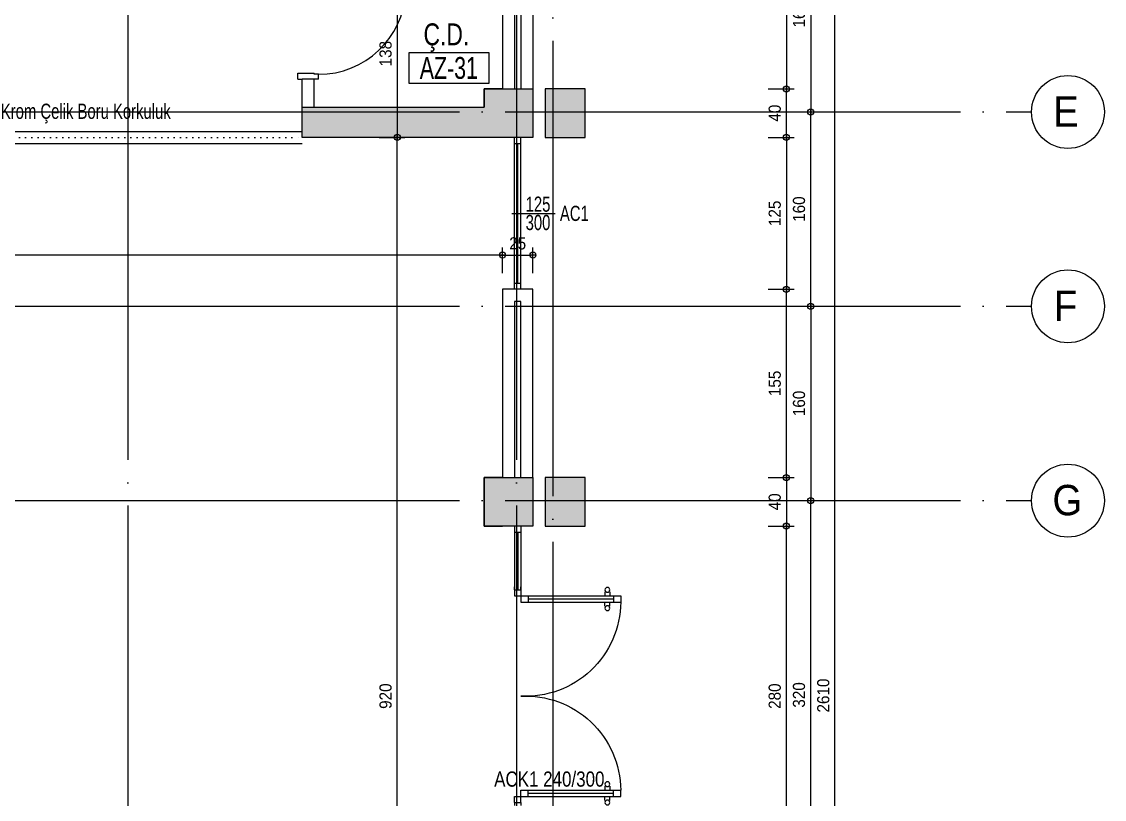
# Model space of a CAD drawing. Extents: x 460786 to 545292, y 30998 to 41694.
# Drawn here: x 467702 to 468594, y 39442 to 40082 of the extents above; entities that cross this region are included whole.
import ezdxf
from ezdxf.enums import TextEntityAlignment as Align

# ---------------------------------------------------------------- set-up
doc = ezdxf.new("R2010")
doc.units = 0
doc.header["$LTSCALE"] = 50
doc.header["$MEASUREMENT"] = 0
doc.header["$PDMODE"] = 35
doc.linetypes.add('DASHDOT', pattern=[5.5, 5, -0.25, 0, -0.25])
doc.linetypes.add('DASHED', pattern=[0.1, 0, -0.1])
doc.layers.get('0').update_dxf_attribs({"linetype": 'CONTINUOUS'})
doc.layers.get('Defpoints').update_dxf_attribs({"linetype": 'CONTINUOUS'})
for name, color, linetype in [('A-Aks Balonu', 2, 'CONTINUOUS'), ('A-Aks Dikey', 12, 'DASHDOT'), ('A-Aks Yatay', 12, 'DASHDOT'), ('A-Betonarme', 6, 'CONTINUOUS'), ('A-Cam', 160, 'CONTINUOUS'), ('A-Dash', 9, 'DASHED'), ('A-Duvar', 7, 'CONTINUOUS'), ('A-Gör 2', 40, 'CONTINUOUS'), ('A-Kapı', 2, 'CONTINUOUS'), ('A-mahal adi', 1, 'CONTINUOUS'), ('A-mahal no', 4, 'CONTINUOUS'), ('A-Olcu  IC Yatay', 8, 'CONTINUOUS'), ('A-Olcu DIS Dikey', 8, 'CONTINUOUS'), ('A-Olcu Ic Dikey', 8, 'CONTINUOUS'), ('A-Poz-Kapı', 4, 'CONTINUOUS'), ('A-Poz-Pen', 4, 'CONTINUOUS'), ('A-Tarama 1', 9, 'CONTINUOUS'), ('A-Yazı 2', 205, 'CONTINUOUS')]:
    doc.layers.add(name, color=color, linetype=linetype)
doc.styles.add('blkan', font='arial.ttf', dxfattribs={"width": 0.9, "height": 12.5})
doc.styles.get("Standard").update_dxf_attribs({"font": 'arial.ttf', "width": 0.9})
doc.dimstyles.new('EXIT', dxfattribs={"dimscale": 50, "dimtxt": 0.23, "dimasz": 0.03, "dimexe": 0.125, "dimexo": 0.5, "dimgap": 0.09, "dimtad": 1, "dimzin": 1, "dimdsep": 46, "dimtxsty": 'Standard', "dimblk": 'TICK', "dimcen": 0.2, "dimadec": 0, "dimazin": 0, "dimtfac": 1, "dimtix": 1, "dimtofl": 0, "dimtmove": 2, "dimatfit": 3, "dimldrblk": 'TICK', "dimfxl": 1, "dimtolj": 1, "dimtzin": 1, "dimarcsym": 0})

# ---------------------------------------------------------------- blocks, each defined once
blk = doc.blocks.new('kapı CK 180p')
at = {"ltscale": 20}
for p, q in [((10, 82.4), (15, 82.4)), ((10, 0), (10, 82.4)), ((15, 0), (15, 82.4)), ((175, 82.4), (170, 82.4)), ((170, 0), (170, 82.4)), ((175, 0), (175, 82.4)), ((10, 76.4), (15, 76.4)), ((12.5, 6), (12.5, 76.4)), ((175, 76.4), (170, 76.4)), ((172.5, 6), (172.5, 76.4)), ((5, 0), (10, 0)), ((5, -5), (5, 0)), ((10, 6), (15, 6)), ((10, 0), (15, 0)), ((10, -5), (10, 0)), ((175, 6), (170, 6)), ((175, 0), (170, 0)), ((5, -5), (10, -5)), ((175, -5), (175, 0)), ((180, 0), (175, 0)), ((180, -5), (175, -5)), ((180, -5), (180, 0))]:
    blk.add_line(p, q, dxfattribs=at)
for p, q in [((6.55, 73.4), (9.4, 73.4)), ((18.45, 73.4), (15.6, 73.4)), ((166.55, 73.4), (169.4, 73.4)), ((178.45, 73.4), (175.6, 73.4)), ((6.55, 69.4), (9.4, 69.4)), ((18.45, 69.4), (15.6, 69.4)), ((166.55, 69.4), (169.4, 69.4)), ((178.45, 69.4), (175.6, 69.4)), ((5, 0), (2.5, 0)), ((5, -5), (2.5, -5)), ((180, 0), (182.5, 0)), ((180, -5), (182.5, -5))]:
    blk.add_line(p, q)
for centre in [(5, 71.4), (20, 71.4), (165, 71.4), (180, 71.4)]:
    blk.add_circle(centre, 2)
for centre, start, end in [((14.33, 4.12), 356.98619, 89.506), ((170.67, 4.12), 90.494, 183.01381)]:
    blk.add_arc(centre, 78.28, start, end)
at = {"layer": 'A-Poz-Kapı', "width": 0.8}
blk.add_attdef('POZNO', (33.25, -3.69), '', height=12.5, rotation=90, dxfattribs=at)
blk = doc.blocks.new('poz-pk1')
blk.add_line((24.33, 28.66), (24.33, -5.74))
at = {"width": 0.7}
for p in [(17.04, 9.96), (31.55, 9.96)]:
    blk.add_attdef('YAZı', text='', height=12, rotation=90, dxfattribs=at).set_placement(p, align=Align.MIDDLE_CENTER)
blk.add_attdef('POZ', text='', height=12, dxfattribs=at).set_placement((24.33, -14.42), align=Align.MIDDLE_CENTER)
blk = doc.blocks.new('kapı L 80p 10')
at = {"ltscale": 20}
for p, q in [((3.2, 71.38), (4, 71.38)), ((3.2, 71.38), (3.2, 66.38)), ((4, 75.38), (8.2, 75.38)), ((4, 3.5), (4, 75.38)), ((8.2, 3.5), (8.2, 75.38)), ((9, 71.38), (8.2, 71.38)), ((9, 71.38), (9, 66.38)), ((-2.45, 65.88), (-2.45, 57.88)), ((-0.45, 65.88), (-0.45, 57.88)), ((1.55, 69.88), (3.2, 69.88)), ((1.55, 67.88), (3.2, 67.88)), ((3.2, 66.38), (4, 66.38)), ((3.2, 66.38), (4, 66.38)), ((4, 70.17), (8.2, 70.17)), ((9, 66.38), (8.2, 66.38)), ((10.65, 69.88), (9, 69.88)), ((10.65, 67.88), (9, 67.88)), ((12.65, 65.88), (12.65, 57.88)), ((14.65, 65.88), (14.65, 57.88)), ((-2.45, 57.88), (-0.45, 57.88)), ((14.65, 57.88), (12.65, 57.88)), ((0, 3.5), (4, 3.5)), ((0, 3.5), (0, 0)), ((4, 8.71), (8.2, 8.71)), ((4, 3.5), (8.2, 3.5)), ((4, 3.5), (4, 0)), ((80, 3.5), (76, 3.5)), ((76, 3.5), (76, 0)), ((80, 3.5), (80, 0)), ((4, 0), (5, 0)), ((5, -13.5), (5, 0)), ((75, -13.5), (75, 0)), ((76, 0), (75, 0)), ((0, -13.5), (0, -10)), ((0, -13.5), (5, -13.5)), ((80, -13.5), (75, -13.5)), ((80, -13.5), (80, -10))]:
    blk.add_line(p, q, dxfattribs=at)
blk.add_arc((4, 3.5), 72, 360, 86.65585)
for centre, radius, start, end in [((1.55, 65.88), 4, 90, 180), ((1.55, 65.88), 2, 90, 180), ((10.65, 65.88), 4, 0, 90), ((10.65, 65.88), 2, 0, 90)]:
    blk.add_arc(centre, radius, start, end, dxfattribs=at)
at = {"layer": 'A-Poz-Kapı', "width": 0.8}
blk.add_attdef('POZNO', (30.17, -9.96), '', height=12.5, rotation=90, dxfattribs=at)
blk = doc.blocks.new('mahal adı')
at = {"layer": 'A-mahal no'}
blk.add_lwpolyline([(-75.6, -73.4), (89.9, -73.4), (89.9, -10.9), (-75.6, -10.9)], close=True, dxfattribs=at)
at = {"layer": 'A-mahal adi', "width": 0.75}
for p in [(2.1, 88.8), (2.1, 27)]:
    blk.add_attdef('MAHALADI', text='', height=45, dxfattribs=at).set_placement(p, align=Align.MIDDLE_CENTER)
at = {"layer": 'A-mahal no', "width": 0.7}
blk.add_attdef('MAHALNO', text='', height=45, dxfattribs=at).set_placement((7.1, -42.1), align=Align.MIDDLE_CENTER)
blk = doc.blocks.new('aks')
blk.add_circle((-0.8, 38.6), 60)
at = {"width": 0.9}
blk.add_attdef('AKSNO', text='', height=50, dxfattribs=at).set_placement((-0.8, 38.6), align=Align.MIDDLE_CENTER)
blk = doc.blocks.new('TICK', base_point=(53.7, 38.06))
blk.add_line((55.37, 38.06), (52.04, 38.06))
blk.add_circle((53.7, 38.06), 1.67)
blk = doc.blocks.new('*D179')
at = {"layer": 'A-Olcu DIS Dikey', "color": 0, "lineweight": -2, "transparency": 16777216}
for p, q in [((468317.03, 40026.5), (468338.28, 40026.5)), ((468332.03, 39988), (468332.03, 40025)), ((468317.03, 39986.5), (468338.28, 39986.5))]:
    blk.add_line(p, q, dxfattribs=at)
at = {"layer": 'Defpoints', "color": 0, "transparency": 16777216}
for p in [(468292.03, 40026.5), (468332.03, 40026.5), (468292.03, 39986.5)]:
    blk.add_point(p, dxfattribs=at)
at = {"layer": 'A-Olcu DIS Dikey', "color": 0, "lineweight": -2, "transparency": 16777216, "xscale": 1.5, "yscale": 1.5, "zscale": 1.5}
for p, rotation in [((468332.03, 40026.5), 90), ((468332.03, 39986.5), 270)]:
    blk.add_blockref('TICK', p, dxfattribs=dict(at, rotation=rotation))
at = {"layer": 'A-Olcu DIS Dikey', "color": 0, "transparency": 16777216, "insert": (468322.43, 40006.5), "char_height": 10, "attachment_point": 5, "rotation": 90}
blk.add_mtext('\\A1;40', dxfattribs=at)
blk = doc.blocks.new('*D192')
at = {"layer": 'A-Olcu DIS Dikey', "color": 0, "lineweight": -2, "transparency": 16777216}
for p, q in [((468337.03, 39687.5), (468358.28, 39687.5)), ((468352.03, 39369), (468352.03, 39686)), ((468337.03, 39367.5), (468358.28, 39367.5))]:
    blk.add_line(p, q, dxfattribs=at)
at = {"layer": 'Defpoints', "color": 0, "transparency": 16777216}
for p in [(468312.03, 39687.5), (468352.03, 39687.5), (468312.03, 39367.5)]:
    blk.add_point(p, dxfattribs=at)
at = {"layer": 'A-Olcu DIS Dikey', "color": 0, "lineweight": -2, "transparency": 16777216, "xscale": 1.5, "yscale": 1.5, "zscale": 1.5}
for p, rotation in [((468352.03, 39687.5), 90), ((468352.03, 39367.5), 270)]:
    blk.add_blockref('TICK', p, dxfattribs=dict(at, rotation=rotation))
at = {"layer": 'A-Olcu DIS Dikey', "color": 0, "transparency": 16777216, "insert": (468342.42, 39527.5), "char_height": 10, "attachment_point": 5, "rotation": 90}
blk.add_mtext('\\A1;320', dxfattribs=at)
blk = doc.blocks.new('*D193')
at = {"layer": 'A-Olcu DIS Dikey', "color": 0, "lineweight": -2, "transparency": 16777216}
for p, q in [((468337.03, 39847.5), (468358.28, 39847.5)), ((468352.03, 39846), (468352.03, 39689)), ((468337.03, 39687.5), (468358.28, 39687.5))]:
    blk.add_line(p, q, dxfattribs=at)
at = {"layer": 'Defpoints', "color": 0, "transparency": 16777216}
for p in [(468312.03, 39847.5), (468312.03, 39687.5), (468352.03, 39687.5)]:
    blk.add_point(p, dxfattribs=at)
at = {"layer": 'A-Olcu DIS Dikey', "color": 0, "lineweight": -2, "transparency": 16777216, "xscale": 1.5, "yscale": 1.5, "zscale": 1.5}
for p, rotation in [((468352.03, 39847.5), 90), ((468352.03, 39687.5), 270)]:
    blk.add_blockref('TICK', p, dxfattribs=dict(at, rotation=rotation))
at = {"layer": 'A-Olcu DIS Dikey', "color": 0, "transparency": 16777216, "insert": (468342.43, 39767.5), "char_height": 10, "attachment_point": 5, "rotation": 90}
blk.add_mtext('\\A1;160', dxfattribs=at)
blk = doc.blocks.new('*D194')
at = {"layer": 'A-Olcu DIS Dikey', "color": 0, "lineweight": -2, "transparency": 16777216}
for p, q in [((468337.03, 40007.5), (468358.28, 40007.5)), ((468352.03, 39849), (468352.03, 40006)), ((468337.03, 39847.5), (468358.28, 39847.5))]:
    blk.add_line(p, q, dxfattribs=at)
at = {"layer": 'Defpoints', "color": 0, "transparency": 16777216}
for p in [(468312.03, 40007.5), (468352.03, 40007.5), (468312.03, 39847.5)]:
    blk.add_point(p, dxfattribs=at)
at = {"layer": 'A-Olcu DIS Dikey', "color": 0, "lineweight": -2, "transparency": 16777216, "xscale": 1.5, "yscale": 1.5, "zscale": 1.5}
for p, rotation in [((468352.03, 40007.5), 90), ((468352.03, 39847.5), 270)]:
    blk.add_blockref('TICK', p, dxfattribs=dict(at, rotation=rotation))
at = {"layer": 'A-Olcu DIS Dikey', "color": 0, "transparency": 16777216, "insert": (468342.43, 39927.5), "char_height": 10, "attachment_point": 5, "rotation": 90}
blk.add_mtext('\\A1;160', dxfattribs=at)
blk = doc.blocks.new('*D195')
at = {"layer": 'A-Olcu DIS Dikey', "color": 0, "lineweight": -2, "transparency": 16777216}
for p, q in [((468337.03, 40167.5), (468358.28, 40167.5)), ((468352.03, 40166), (468352.03, 40009)), ((468337.03, 40007.5), (468358.28, 40007.5))]:
    blk.add_line(p, q, dxfattribs=at)
at = {"layer": 'Defpoints', "color": 0, "transparency": 16777216}
for p in [(468312.03, 40167.5), (468312.03, 40007.5), (468352.03, 40007.5)]:
    blk.add_point(p, dxfattribs=at)
at = {"layer": 'A-Olcu DIS Dikey', "color": 0, "lineweight": -2, "transparency": 16777216, "xscale": 1.5, "yscale": 1.5, "zscale": 1.5}
for p, rotation in [((468352.03, 40167.5), 90), ((468352.03, 40007.5), 270)]:
    blk.add_blockref('TICK', p, dxfattribs=dict(at, rotation=rotation))
at = {"layer": 'A-Olcu DIS Dikey', "color": 0, "transparency": 16777216, "insert": (468342.43, 40087.5), "char_height": 10, "attachment_point": 5, "rotation": 90}
blk.add_mtext('\\A1;160', dxfattribs=at)
blk = doc.blocks.new('*D198')
at = {"layer": 'A-Olcu DIS Dikey', "color": 0, "lineweight": -2, "transparency": 16777216}
for p, q in [((468357.03, 40831.5), (468378.28, 40831.5)), ((468372.03, 38224), (468372.03, 40830)), ((468357.03, 38222.5), (468378.28, 38222.5))]:
    blk.add_line(p, q, dxfattribs=at)
at = {"layer": 'Defpoints', "color": 0, "transparency": 16777216}
for p in [(468332.03, 40831.5), (468372.03, 40831.5), (468332.03, 38222.5)]:
    blk.add_point(p, dxfattribs=at)
at = {"layer": 'A-Olcu DIS Dikey', "color": 0, "lineweight": -2, "transparency": 16777216, "xscale": 1.5, "yscale": 1.5, "zscale": 1.5}
for p, rotation in [((468372.03, 40831.5), 90), ((468372.03, 38222.5), 270)]:
    blk.add_blockref('TICK', p, dxfattribs=dict(at, rotation=rotation))
at = {"layer": 'A-Olcu DIS Dikey', "color": 0, "transparency": 16777216, "insert": (468362.43, 39527), "char_height": 10, "attachment_point": 5, "rotation": 90}
blk.add_mtext('\\A1;{\\fArial TUR|b0|i0|c162|p34;2610}', dxfattribs=at)
blk = doc.blocks.new('*D204')
at = {"layer": 'A-Olcu DIS Dikey', "color": 0, "lineweight": -2, "transparency": 16777216}
for p, q in [((468317.03, 40499.5), (468338.28, 40499.5)), ((468332.03, 40498), (468332.03, 40028)), ((468317.03, 40026.5), (468338.28, 40026.5))]:
    blk.add_line(p, q, dxfattribs=at)
at = {"layer": 'Defpoints', "color": 0, "transparency": 16777216}
for p in [(468292.03, 40499.5), (468292.03, 40026.5), (468332.03, 40026.5)]:
    blk.add_point(p, dxfattribs=at)
at = {"layer": 'A-Olcu DIS Dikey', "color": 0, "lineweight": -2, "transparency": 16777216, "xscale": 1.5, "yscale": 1.5, "zscale": 1.5}
for p, rotation in [((468332.03, 40499.5), 90), ((468332.03, 40026.5), 270)]:
    blk.add_blockref('TICK', p, dxfattribs=dict(at, rotation=rotation))
at = {"layer": 'A-Olcu DIS Dikey', "color": 0, "transparency": 16777216, "insert": (468322.42, 40263), "char_height": 10, "attachment_point": 5, "rotation": 90}
blk.add_mtext('\\A1;473', dxfattribs=at)
blk = doc.blocks.new('*D205')
at = {"layer": 'A-Olcu DIS Dikey', "color": 0, "lineweight": -2, "transparency": 16777216}
for p, q in [((468317.03, 39986.5), (468338.28, 39986.5)), ((468332.03, 39985), (468332.03, 39863)), ((468317.03, 39861.5), (468338.28, 39861.5))]:
    blk.add_line(p, q, dxfattribs=at)
at = {"layer": 'Defpoints', "color": 0, "transparency": 16777216}
for p in [(468292.03, 39986.5), (468292.03, 39861.5), (468332.03, 39861.5)]:
    blk.add_point(p, dxfattribs=at)
at = {"layer": 'A-Olcu DIS Dikey', "color": 0, "lineweight": -2, "transparency": 16777216, "xscale": 1.5, "yscale": 1.5, "zscale": 1.5}
for p, rotation in [((468332.03, 39986.5), 90), ((468332.03, 39861.5), 270)]:
    blk.add_blockref('TICK', p, dxfattribs=dict(at, rotation=rotation))
at = {"layer": 'A-Olcu DIS Dikey', "color": 0, "transparency": 16777216, "insert": (468322.43, 39924), "char_height": 10, "attachment_point": 5, "rotation": 90}
blk.add_mtext('\\A1;125', dxfattribs=at)
blk = doc.blocks.new('*D206')
at = {"layer": 'A-Olcu DIS Dikey', "color": 0, "lineweight": -2, "transparency": 16777216}
for p, q in [((468317.03, 39861.5), (468338.28, 39861.5)), ((468332.03, 39708), (468332.03, 39860)), ((468317.03, 39706.5), (468338.28, 39706.5))]:
    blk.add_line(p, q, dxfattribs=at)
at = {"layer": 'Defpoints', "color": 0, "transparency": 16777216}
for p in [(468292.03, 39861.5), (468332.03, 39861.5), (468292.03, 39706.5)]:
    blk.add_point(p, dxfattribs=at)
at = {"layer": 'A-Olcu DIS Dikey', "color": 0, "lineweight": -2, "transparency": 16777216, "xscale": 1.5, "yscale": 1.5, "zscale": 1.5}
for p, rotation in [((468332.03, 39861.5), 90), ((468332.03, 39706.5), 270)]:
    blk.add_blockref('TICK', p, dxfattribs=dict(at, rotation=rotation))
at = {"layer": 'A-Olcu DIS Dikey', "color": 0, "transparency": 16777216, "insert": (468322.43, 39784), "char_height": 10, "attachment_point": 5, "rotation": 90}
blk.add_mtext('\\A1;155', dxfattribs=at)
blk = doc.blocks.new('*D207')
at = {"layer": 'A-Olcu DIS Dikey', "color": 0, "lineweight": -2, "transparency": 16777216}
for p, q in [((468317.03, 39706.5), (468338.28, 39706.5)), ((468332.03, 39705), (468332.03, 39668)), ((468317.03, 39666.5), (468338.28, 39666.5))]:
    blk.add_line(p, q, dxfattribs=at)
at = {"layer": 'Defpoints', "color": 0, "transparency": 16777216}
for p in [(468292.03, 39706.5), (468292.03, 39666.5), (468332.03, 39666.5)]:
    blk.add_point(p, dxfattribs=at)
at = {"layer": 'A-Olcu DIS Dikey', "color": 0, "lineweight": -2, "transparency": 16777216, "xscale": 1.5, "yscale": 1.5, "zscale": 1.5}
for p, rotation in [((468332.03, 39706.5), 90), ((468332.03, 39666.5), 270)]:
    blk.add_blockref('TICK', p, dxfattribs=dict(at, rotation=rotation))
at = {"layer": 'A-Olcu DIS Dikey', "color": 0, "transparency": 16777216, "insert": (468322.43, 39686.5), "char_height": 10, "attachment_point": 5, "rotation": 90}
blk.add_mtext('\\A1;40', dxfattribs=at)
blk = doc.blocks.new('*D208')
at = {"layer": 'A-Olcu DIS Dikey', "color": 0, "lineweight": -2, "transparency": 16777216}
for p, q in [((468317.03, 39666.5), (468338.28, 39666.5)), ((468332.03, 39388), (468332.03, 39665)), ((468317.03, 39386.5), (468338.28, 39386.5))]:
    blk.add_line(p, q, dxfattribs=at)
at = {"layer": 'Defpoints', "color": 0, "transparency": 16777216}
for p in [(468292.03, 39666.5), (468332.03, 39666.5), (468292.03, 39386.5)]:
    blk.add_point(p, dxfattribs=at)
at = {"layer": 'A-Olcu DIS Dikey', "color": 0, "lineweight": -2, "transparency": 16777216, "xscale": 1.5, "yscale": 1.5, "zscale": 1.5}
for p, rotation in [((468332.03, 39666.5), 90), ((468332.03, 39386.5), 270)]:
    blk.add_blockref('TICK', p, dxfattribs=dict(at, rotation=rotation))
at = {"layer": 'A-Olcu DIS Dikey', "color": 0, "transparency": 16777216, "insert": (468322.43, 39526.5), "char_height": 10, "attachment_point": 5, "rotation": 90}
blk.add_mtext('\\A1;280', dxfattribs=at)
blk = doc.blocks.new('*D708')
at = {"layer": 'A-Olcu Ic Dikey', "color": 0, "lineweight": -2, "transparency": 16777216}
for p, q in [((467996.49265, 39986.50245), (468017.74265, 39986.50245)), ((468011.49265, 39068.00245), (468011.49265, 39985.00245)), ((467996.49265, 39066.50245), (468017.74265, 39066.50245))]:
    blk.add_line(p, q, dxfattribs=at)
at = {"layer": 'Defpoints', "color": 0, "transparency": 16777216}
for p in [(467971.49265, 39986.50245), (468011.49265, 39986.50245), (467971.49265, 39066.50245)]:
    blk.add_point(p, dxfattribs=at)
at = {"layer": 'A-Olcu Ic Dikey', "color": 0, "lineweight": -2, "transparency": 16777216, "xscale": 1.5, "yscale": 1.5, "zscale": 1.5}
for p, rotation in [((468011.49265, 39986.50245), 90), ((468011.49265, 39066.50245), 270)]:
    blk.add_blockref('TICK', p, dxfattribs=dict(at, rotation=rotation))
at = {"layer": 'A-Olcu Ic Dikey', "color": 0, "transparency": 16777216, "insert": (468001.88692, 39526.50245), "char_height": 10, "attachment_point": 5, "rotation": 90}
blk.add_mtext('\\A1;920', dxfattribs=at)
blk = doc.blocks.new('*D709')
at = {"layer": 'A-Olcu Ic Dikey', "color": 0, "lineweight": -2, "transparency": 16777216}
for p, q in [((467996.49, 40124.5), (468017.74, 40124.5)), ((468011.49, 40123), (468011.49, 39988)), ((467996.49, 39986.5), (468017.74, 39986.5))]:
    blk.add_line(p, q, dxfattribs=at)
at = {"layer": 'Defpoints', "color": 0, "transparency": 16777216}
for p in [(467971.49, 40124.5), (467971.49, 39986.5), (468011.49, 39986.5)]:
    blk.add_point(p, dxfattribs=at)
at = {"layer": 'A-Olcu Ic Dikey', "color": 0, "lineweight": -2, "transparency": 16777216, "xscale": 1.5, "yscale": 1.5, "zscale": 1.5}
for p, rotation in [((468011.49, 40124.5), 90), ((468011.49, 39986.5), 270)]:
    blk.add_blockref('TICK', p, dxfattribs=dict(at, rotation=rotation))
at = {"layer": 'A-Olcu Ic Dikey', "color": 0, "transparency": 16777216, "insert": (468001.88, 40055.5), "char_height": 10, "attachment_point": 5, "rotation": 90}
blk.add_mtext('\\A1;138', dxfattribs=at)
blk = doc.blocks.new('*D745')
at = {"layer": 'A-Olcu  IC Yatay', "color": 0, "lineweight": -2, "transparency": 16777216}
for p, q in [((467163.17, 39874.66), (467163.17, 39895.91)), ((468096.67, 39889.66), (467164.67, 39889.66)), ((468098.17, 39874.66), (468098.17, 39895.91))]:
    blk.add_line(p, q, dxfattribs=at)
at = {"layer": 'Defpoints', "color": 0, "transparency": 16777216}
for p in [(467163.17, 39889.66), (467163.17, 39849.66), (468098.17, 39849.66)]:
    blk.add_point(p, dxfattribs=at)
at = {"layer": 'A-Olcu  IC Yatay', "color": 0, "lineweight": -2, "transparency": 16777216, "xscale": 1.5, "yscale": 1.5, "zscale": 1.5}
for p, rotation in [((467163.17, 39889.66), 180.0000000000335), ((468098.17, 39889.66), 3.341327214911871e-11)]:
    blk.add_blockref('TICK', p, dxfattribs=dict(at, rotation=rotation))
at = {"layer": 'A-Olcu  IC Yatay', "color": 0, "transparency": 16777216, "insert": (467630.67, 39899.27), "char_height": 10, "attachment_point": 5}
blk.add_mtext('\\A1;935', dxfattribs=at)
blk = doc.blocks.new('*D746')
at = {"layer": 'A-Olcu  IC Yatay', "color": 0, "lineweight": -2, "transparency": 16777216}
for p, q in [((468098.1686, 39874.66205), (468098.1686, 39895.91205)), ((468099.6686, 39889.66205), (468121.6686, 39889.66205)), ((468123.1686, 39874.66205), (468123.1686, 39895.91205))]:
    blk.add_line(p, q, dxfattribs=at)
at = {"layer": 'Defpoints', "color": 0, "transparency": 16777216}
for p in [(468123.1686, 39889.66205), (468098.1686, 39849.66205), (468123.1686, 39849.66205)]:
    blk.add_point(p, dxfattribs=at)
at = {"layer": 'A-Olcu  IC Yatay', "color": 0, "lineweight": -2, "transparency": 16777216, "xscale": 1.5, "yscale": 1.5, "zscale": 1.5, "rotation": 180}
blk.add_blockref('TICK', (468098.1686, 39889.66205), dxfattribs=at)
at = {"layer": 'A-Olcu  IC Yatay', "color": 0, "lineweight": -2, "transparency": 16777216, "xscale": 1.5, "yscale": 1.5, "zscale": 1.5}
blk.add_blockref('TICK', (468123.1686, 39889.66205), dxfattribs=at)
at = {"layer": 'A-Olcu  IC Yatay', "color": 0, "transparency": 16777216, "insert": (468110.6686, 39899.26778), "char_height": 10, "attachment_point": 5}
blk.add_mtext('\\A1;25', dxfattribs=at)

msp = doc.modelspace()

# ---------------------------------------------------------------- hatches: boundary and pattern name
at = {"layer": 'A-Tarama 1'}
h = msp.add_hatch(dxfattribs=at)
h.set_pattern_fill('ANSI33', color=256, scale=30, angle=180, style=0)
h.set_pattern_definition([(225, (696.577, 0), (5.30330086, -5.30330086), []), (225, (691.274, 6e-16), (5.30330086, -5.30330086), [3.75, -1.875])])
h.paths.add_polyline_path([(465995.17, 40179.5), (465920.17, 40179.5), (465920.17, 40154.5), (465995.17, 40154.5)])
h.paths.add_polyline_path([(465945.17, 40474.5), (466070.17, 40474.5), (466070.17, 40499.5), (465920.17, 40499.5), (465920.17, 40392.5), (465945.17, 40392.5)])
h.paths.add_polyline_path([(466430.17, 40499.5), (466333.17, 40499.5), (466333.17, 40474.5), (466430.17, 40474.5)])
h.paths.add_polyline_path([(466685.17, 40499.5), (466660.17, 40499.5), (466660.17, 40371.5), (466685.17, 40371.5)])
h.paths.add_polyline_path([(466430.17, 39860), (466333.17, 39860), (466333.17, 39835), (466430.17, 39835)])
h.paths.add_polyline_path([(466070.17, 39860), (465970.17, 39860), (465970.17, 39835), (466070.17, 39835)])
h.paths.add_polyline_path([(466070.17, 39220), (465970.17, 39220), (465970.17, 39195), (466070.17, 39195)])
h.paths.add_polyline_path([(466430.17, 39220), (466333.17, 39220), (466333.17, 39195), (466430.17, 39195)])
h.paths.add_polyline_path([(465995.17, 38899.5), (465920.17, 38899.5), (465920.17, 38874.5), (465945.17, 38874.5), (465995.17, 38874.5)])
h.paths.add_polyline_path([(466070.17, 38579.5), (465945.17, 38579.5), (465945.17, 38654.5), (465920.17, 38654.5), (465920.17, 38554.5), (466070.17, 38554.5)])
h.paths.add_polyline_path([(466523.17, 38579.5), (466333.17, 38579.5), (466333.17, 38554.5), (466523.17, 38554.5)])
h.paths.add_polyline_path([(466843.17, 38099.5), (466498.17, 38099.5), (466498.17, 38074.5), (466843.17, 38074.5)])
h.paths.add_polyline_path([(466523.17, 38322.5), (466498.17, 38322.5), (466498.17, 38222.5), (466523.17, 38222.5)])
h.paths.add_polyline_path([(466925.17, 38247.5), (466843.17, 38247.5), (466843.17, 38322.5), (466818.17, 38322.5), (466818.17, 38222.5), (466925.17, 38222.5)])
h.paths.add_polyline_path([(466843.17, 38682.5), (466818.17, 38682.5), (466818.17, 38554.5), (466843.17, 38554.5)])
h.paths.add_polyline_path([(467170.17, 38114.5), (467130.17, 38114.5), (467130.17, 38074.5), (467170.17, 38074.5)])
h.paths.add_polyline_path([(467490.17, 38114.5), (467450.17, 38114.5), (467450.17, 38074.5), (467490.17, 38074.5)])
h.paths.add_polyline_path([(467482.17, 38322.5), (467457.17, 38322.5), (467457.17, 38222.5), (467482.17, 38222.5)])
h.paths.add_polyline_path([(467482.17, 38682.5), (467457.17, 38682.5), (467457.17, 38554.5), (467482.17, 38554.5)])
h.paths.add_polyline_path([(468123.17, 38682.5), (468098.17, 38682.5), (468098.17, 38554.5), (468123.17, 38554.5)])
h.paths.add_polyline_path([(468123.17, 38322.5), (468098.17, 38322.5), (468098.17, 38222.5), (468123.17, 38222.5)])
h.paths.add_polyline_path([(468123.17, 38114.5), (468090.17, 38114.5), (468090.17, 38074.5), (468123.17, 38074.5)])
h.paths.add_polyline_path([(467810.17, 38114.5), (467770.17, 38114.5), (467770.17, 38074.5), (467810.17, 38074.5)])
h.paths.add_polyline_path([(468166.17, 38746.5), (468133.17, 38746.5), (468133.17, 38706.5), (468166.17, 38706.5)])
h.paths.add_polyline_path([(468166.17, 39066.5), (468133.17, 39066.5), (468133.17, 39026.5), (468166.17, 39026.5)])
h.paths.add_polyline_path([(468123.17, 39066.5), (468098.17, 39066.5), (467933.17, 39066.5), (467933.17, 39041.5), (468083.17, 39041.5), (468083.17, 39026.5), (468123.17, 39026.5)])
h.paths.add_polyline_path([(467163.17, 39066.5), (466818.17, 39066.5), (466818.17, 39041.5), (467163.17, 39041.5)])
h.paths.add_polyline_path([(467491.17, 39081.5), (467451.17, 39081.5), (467451.17, 39041.5), (467491.17, 39041.5)])
h.paths.add_polyline_path([(467491.17, 39406.5), (467451.17, 39406.5), (467451.17, 39366.5), (467491.17, 39366.5)])
h.paths.add_polyline_path([(467178.17, 39406.5), (467138.17, 39406.5), (467138.17, 39366.5), (467178.17, 39366.5)])
h.paths.add_polyline_path([(466843.17, 39406.5), (466803.17, 39406.5), (466803.17, 39366.5), (466843.17, 39366.5)])
h.paths.add_polyline_path([(466843.17, 39686.5), (466803.17, 39686.5), (466803.17, 39646.5), (466843.17, 39646.5)])
h.paths.add_polyline_path([(466843.17, 39862.5), (466843.17, 40011.5), (466818.17, 40011.5), (466818.17, 39832.5), (466843.17, 39832.5)])
h.paths.add_polyline_path([(467163.17, 40011.5), (467138.17, 40011.5), (467138.17, 39832.5), (467163.17, 39832.5)])
h.paths.add_polyline_path([(467178.17, 39686.5), (467138.17, 39686.5), (467138.17, 39646.5), (467178.17, 39646.5)])
h.paths.add_polyline_path([(467491.17, 39686.5), (467451.17, 39686.5), (467451.17, 39646.5), (467491.17, 39646.5)])
h.paths.add_polyline_path([(467491.17, 40011.5), (467451.17, 40011.5), (467451.17, 39971.5), (467491.17, 39971.5)])
h.paths.add_polyline_path([(468123.17, 40026.5), (468083.17, 40026.5), (468083.17, 40011.5), (467933.17, 40011.5), (467933.17, 39986.5), (468123.17, 39986.5)])
h.paths.add_polyline_path([(468123.17, 39706.5), (468083.17, 39706.5), (468083.17, 39666.5), (468123.17, 39666.5)])
h.paths.add_polyline_path([(468166.17, 39706.5), (468133.17, 39706.5), (468133.17, 39666.5), (468166.17, 39666.5)])
h.paths.add_polyline_path([(468166.17, 40026.5), (468133.17, 40026.5), (468133.17, 39986.5), (468166.17, 39986.5)])
h.paths.add_polyline_path([(468123.17, 39386.5), (468083.17, 39386.5), (468083.17, 39346.5), (468123.17, 39346.5)])
h.paths.add_polyline_path([(468123.17, 40507.5), (468098.17, 40507.5), (468098.17, 40371.5), (468123.17, 40371.5)])
h.paths.add_polyline_path([(468123.17, 40831.5), (468015.17, 40831.5), (468015.17, 40806.5), (468098.17, 40806.5), (468098.17, 40727.5), (468123.17, 40727.5)])
h.paths.add_polyline_path([(468123.17, 40978.5), (468091.17, 40978.5), (468091.17, 40938.5), (468123.17, 40938.5)])
h.paths.add_polyline_path([(468165.17, 40978.5), (468133.17, 40978.5), (468133.17, 40938.5), (468165.17, 40938.5)])
h.paths.add_polyline_path([(467811.17, 40978.5), (467771.17, 40978.5), (467771.17, 40938.5), (467811.17, 40938.5)])
h.paths.add_polyline_path([(467491.17, 40978.5), (467451.17, 40978.5), (467451.17, 40938.5), (467491.17, 40938.5)])
h.paths.add_polyline_path([(467483.17, 40831.5), (467458.17, 40831.5), (467458.17, 40727.5), (467483.17, 40727.5)])
h.paths.add_polyline_path([(467483.17, 40495.5), (467458.17, 40495.5), (467458.17, 40384.5), (467458.17, 40371.5), (467483.17, 40371.5)])
h.paths.add_polyline_path([(466843.17, 40507.5), (466818.17, 40507.5), (466818.17, 40371.5), (466843.17, 40371.5)])
h.paths.add_polyline_path([(466926.17, 40831.5), (466818.17, 40831.5), (466818.17, 40727.5), (466843.17, 40727.5), (466843.17, 40806.5), (466926.17, 40806.5)])
h.paths.add_polyline_path([(466851.17, 40978.5), (466818.17, 40978.5), (466818.17, 40938.5), (466851.17, 40938.5)])
h.paths.add_polyline_path([(467171.17, 40978.5), (467131.17, 40978.5), (467131.17, 40938.5), (467171.17, 40938.5)])

# ---------------------------------------------------------------- linework, layer by layer
at = {"layer": 'A-Aks Dikey', "ltscale": 1.5}
for p, q in [((467789.67, 41333.83), (467789.67, 37667.36)), ((468109.67, 41333.83), (468109.67, 37667.36)), ((468139.67, 41303.83), (468139.67, 37697.36))]:
    msp.add_line(p, q, dxfattribs=at)
at = {"layer": 'A-Aks Yatay', "ltscale": 1.5}
for p, q in [((465624.75, 40007.5), (468533.89, 40007.5)), ((465624.75, 39847.5), (468533.89, 39847.5)), ((465624.75, 39687.5), (468533.89, 39687.5))]:
    msp.add_line(p, q, dxfattribs=at)
at = {"layer": 'A-Betonarme'}
for points in [[(467933.17, 40011.5), (468083.17, 40011.5), (468083.17, 40026.5), (468123.17, 40026.5), (468123.17, 39986.5), (467933.17, 39986.5), (467933.17, 40011.5)], [(468098.17, 40026.5), (468083.17, 40026.5), (468083.17, 40011.5)], [(468098.17, 39706.5), (468083.17, 39706.5), (468083.17, 39666.5), (468098.17, 39666.5)]]:
    msp.add_lwpolyline(points, dxfattribs=at)
for points in [[(468133.17, 39986.5), (468166.17, 39986.5), (468166.17, 40026.5), (468133.17, 40026.5)], [(468083.17, 39706.5), (468123.17, 39706.5), (468123.17, 39666.5), (468083.17, 39666.5)], [(468133.17, 39666.5), (468166.17, 39666.5), (468166.17, 39706.5), (468133.17, 39706.5)]]:
    msp.add_lwpolyline(points, close=True, dxfattribs=at)
at = {"layer": 'A-Cam'}
for p, q in [((468108.17, 39861.5), (468108.17, 39986.5)), ((468108.17, 39981.5), (468113.17, 39981.5)), ((468110.67, 39866.5), (468110.67, 39981.5)), ((468113.17, 39861.5), (468113.17, 39986.5)), ((468108.17, 39866.5), (468113.17, 39866.5)), ((468108.17, 39666.5), (468108.17, 39614)), ((468108.17, 39661.5), (468113.17, 39661.5)), ((468110.67, 39661.5), (468110.67, 39614)), ((468113.17, 39666.5), (468113.17, 39614))]:
    msp.add_line(p, q, dxfattribs=at)
at = {"layer": 'A-Dash'}
msp.add_line((467491.17, 39986.5), (467933.17, 39986.5), dxfattribs=at)
at = {"layer": 'A-Duvar'}
for p, q in [((468108.17, 40371.5), (468108.17, 40026.5)), ((468113.17, 40371.5), (468113.17, 40026.5)), ((468123.17, 40371.5), (468123.17, 39986.5)), ((468098.17, 40221.5), (468098.17, 40026.5)), ((467933.17, 40011.5), (467933.17, 40034.5)), ((467943.17, 40034.5), (467933.17, 40034.5)), ((467943.17, 40011.5), (467943.17, 40034.5)), ((468123.17, 39861.5), (468098.17, 39861.5)), ((468098.17, 39861.5), (468098.17, 39706.5)), ((468123.17, 39706.5), (468123.17, 39861.5)), ((468108.17, 39851.5), (468108.17, 39706.5)), ((468113.17, 39851.5), (468108.17, 39851.5)), ((468113.17, 39706.5), (468113.17, 39851.5))]:
    msp.add_line(p, q, dxfattribs=at)
at = {"layer": 'A-Gör 2'}
for p, q in [((467491.17, 39991.5), (467933.17, 39991.5)), ((467491.17, 39981.5), (467933.17, 39981.5))]:
    msp.add_line(p, q, dxfattribs=at)

# ---------------------------------------------------------------- block references
ref = msp.add_blockref('mahal adı', (468051.12, 40060.61), dxfattribs=dict(xscale=0.4, yscale=0.4, zscale=0.4))
ref.add_attrib('MAHALNO', 'AZ-31', dxfattribs={"layer": 'A-mahal no', "height": 18, "width": 0.7}).set_placement((468053.97, 40043.76), align=Align.MIDDLE_CENTER)
ref.add_attrib('MAHALADI', 'Ç.D.', dxfattribs={"layer": 'A-mahal adi', "height": 18, "width": 0.75}).set_placement((468051.95, 40071.42), align=Align.MIDDLE_CENTER)
at = {"layer": 'A-Aks Balonu'}
ref = msp.add_blockref('aks', (468564.3, 39988.18), dxfattribs=dict(at, xscale=0.5, yscale=0.5, zscale=0.5))
ref.add_attrib('AKSNO', 'E', dxfattribs={"layer": '0', "height": 25, "width": 0.9}).set_placement((468562.29, 40007.93), align=Align.MIDDLE_CENTER)
ref = msp.add_blockref('aks', (468564.3, 39828.18), dxfattribs=dict(at, xscale=0.5, yscale=0.5, zscale=0.5))
ref.add_attrib('AKSNO', 'F', dxfattribs={"layer": '0', "height": 25, "width": 0.9}).set_placement((468561.95, 39847.93), align=Align.MIDDLE_CENTER)
ref = msp.add_blockref('aks', (468564.3, 39668.18), dxfattribs=dict(at, xscale=0.5, yscale=0.5, zscale=0.5))
ref.add_attrib('AKSNO', 'G', dxfattribs={"layer": '0', "height": 25, "width": 0.9}).set_placement((468563.38, 39687.93), align=Align.MIDDLE_CENTER)
at = {"layer": 'A-Cam'}
ref = msp.add_blockref('kapı CK 180p', (468113.17, 39434), dxfattribs=dict(at, xscale=-1, rotation=270))
ref.add_attrib('POZNO', 'ACK1 240/300', (468091.29, 39451.99), dxfattribs={"layer": 'A-Poz-Kapı', "height": 12.5, "width": 0.8})
at = {"layer": 'A-Kapı'}
ref = msp.add_blockref('kapı L 80p 10', (467943.17, 40114.5), dxfattribs=dict(at, rotation=270))
ref.add_attrib('POZNO', 'K1 80/220', (467936.99, 40092.12), dxfattribs={"layer": 'A-Poz-Kapı', "height": 12.5, "width": 0.8})
at = {"layer": 'A-Poz-Pen'}
ref = msp.add_blockref('poz-pk1', (468135.63, 39949.35), dxfattribs=dict(at, xscale=-1.041608796296916, yscale=1.041608796296916, zscale=1.041608796296916, rotation=90))
ref.add_attrib('YAZı', '125', dxfattribs={"layer": '0', "height": 12.499, "width": 0.7}).set_placement((468127.42, 39931.6), align=Align.MIDDLE_CENTER)
ref.add_attrib('YAZı', '300', dxfattribs={"layer": '0', "height": 12.499, "width": 0.7}).set_placement((468127.41, 39916.49), align=Align.MIDDLE_CENTER)
ref.add_attrib('POZ', 'AC1', dxfattribs={"layer": '0', "height": 12.499, "width": 0.7}).set_placement((468157.35, 39924), align=Align.MIDDLE_CENTER)

# ---------------------------------------------------------------- texts
at = {"layer": 'A-Yazı 2', "style": 'blkan', "width": 0.7}
msp.add_text('Krom Çelik Boru Korkuluk', height=12.5, dxfattribs=at).set_placement((467684.95, 40001.84))

# ---------------------------------------------------------------- dimensions: what is measured, and where the dimension line sits
at = {"layer": 'A-Olcu  IC Yatay'}
for p2, distance, picture, middle in [((467163.17, 39849.66), -40, '*D745', (467630.67, 39899.27)), ((468123.17, 39849.66), 40, '*D746', (468110.67, 39899.27))]:
    dim = msp.add_aligned_dim(p1=(468098.17, 39849.66), p2=p2, distance=distance, dimstyle='EXIT', override={"dimtxt": 0.2, "dimdec": 1, "dimzin": 9, "dimtdec": 1}, dxfattribs=at)
    dim.commit()
    dim.dimension.update_dxf_attribs({"geometry": picture, "text_midpoint": middle})
at = {"layer": 'A-Olcu DIS Dikey'}
dim = msp.add_aligned_dim(p1=(468332.03, 38222.5), p2=(468332.03, 40831.5), distance=-40, text='{\\fArial TUR|b0|i0|c162|p34;2610}', dimstyle='EXIT', override={"dimtxt": 0.2, "dimdec": 1, "dimzin": 9, "dimtdec": 1}, dxfattribs=at)
dim.commit()
dim.dimension.update_dxf_attribs({"geometry": '*D198', "text_midpoint": (468362.43, 39527)})
for p1, p2, distance, picture, middle in [((468292.03, 40499.5), (468292.03, 40026.5), 40, '*D204', (468322.42, 40263)), ((468312.03, 40167.5), (468312.03, 40007.5), 40, '*D195', (468342.43, 40087.5)), ((468292.03, 39986.5), (468292.03, 40026.5), -40, '*D179', (468322.43, 40006.5)), ((468312.03, 39847.5), (468312.03, 40007.5), -40, '*D194', (468342.43, 39927.5)), ((468292.03, 39986.5), (468292.03, 39861.5), 40, '*D205', (468322.43, 39924)), ((468292.03, 39706.5), (468292.03, 39861.5), -40, '*D206', (468322.43, 39784)), ((468312.03, 39847.5), (468312.03, 39687.5), 40, '*D193', (468342.43, 39767.5)), ((468292.03, 39706.5), (468292.03, 39666.5), 40, '*D207', (468322.43, 39686.5)), ((468312.03, 39367.5), (468312.03, 39687.5), -40, '*D192', (468342.42, 39527.5)), ((468292.03, 39386.5), (468292.03, 39666.5), -40, '*D208', (468322.43, 39526.5))]:
    dim = msp.add_aligned_dim(p1=p1, p2=p2, distance=distance, dimstyle='EXIT', override={"dimtxt": 0.2, "dimdec": 1, "dimzin": 9, "dimtdec": 1}, dxfattribs=at)
    dim.commit()
    dim.dimension.update_dxf_attribs({"geometry": picture, "text_midpoint": middle})
at = {"layer": 'A-Olcu Ic Dikey'}
for p1, distance, picture, middle in [((467971.49, 40124.5), 40, '*D709', (468001.88, 40055.5)), ((467971.49, 39066.5), -40, '*D708', (468001.89, 39526.5))]:
    dim = msp.add_aligned_dim(p1=p1, p2=(467971.49, 39986.5), distance=distance, dimstyle='EXIT', override={"dimtxt": 0.2, "dimdec": 1, "dimzin": 9, "dimtdec": 1}, dxfattribs=at)
    dim.commit()
    dim.dimension.update_dxf_attribs({"geometry": picture, "text_midpoint": middle})

doc.saveas('drawing.dxf')
